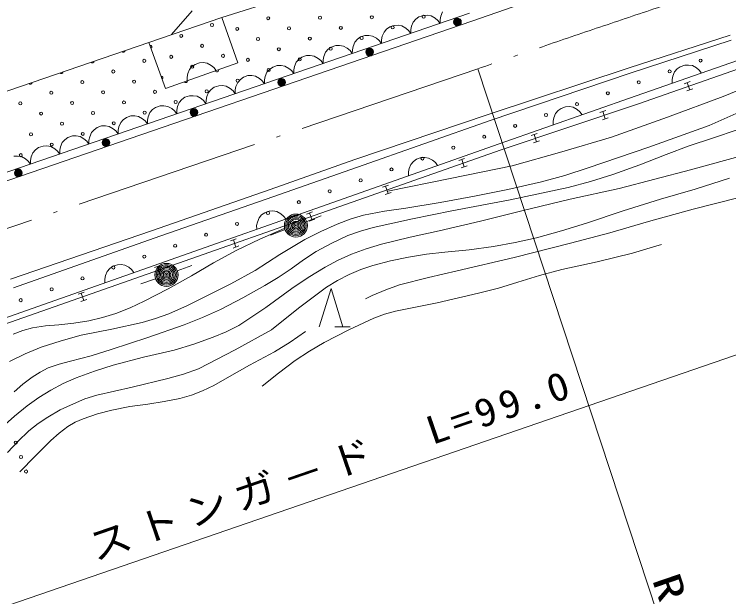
# Model space of a CAD drawing. Units: millimetres, scale not verified. Extents: x 40000 to 680000, y 20000 to 380000.
# Drawn here: x 113074 to 159321, y 237611 to 275342 of the extents above; entities that cross this region are included whole.
import ezdxf

# ---------------------------------------------------------------- set-up
doc = ezdxf.new("R2010")
doc.units = ezdxf.units.MM
doc.header["$LTSCALE"] = 1000
doc.linetypes.add('LONG_DASHED_DOTTED', pattern=[15.25, 12, -1.5, 0.25, -1.5])
for name, color, linetype, lineweight in [('S-BGD', 1, 'Continuous', 13), ('S-BGD-CRST', 6, 'Continuous', 13), ('S-BGD-HTXT', 3, 'LONG_DASHED_DOTTED', 13)]:
    doc.layers.add(name, color=color, linetype=linetype, lineweight=lineweight)
doc.styles.add('ＭＳ ゴシック', font='')
doc.styles.get('ＭＳ ゴシック').set_extended_font_data('MS Gothic')

msp = doc.modelspace()

# ---------------------------------------------------------------- linework, layer by layer
at = {"layer": 'S-BGD'}
for p, q in [((142702, 274906), (158072, 280254)), ((138937, 279056), (126516, 275140)), ((78128, 253262), (142533, 275404)), ((123258, 274021), (124597, 275568)), ((139565, 275273), (139271, 275172)), ((139812, 275279), (139565, 275273)), ((140059, 275237), (139812, 275279)), ((140315, 275092), (140059, 275237)), ((140685, 275219), (140639, 274997)), ((140798, 275491), (140685, 275219)), ((79290, 253104), (142702, 274906)), ((121783, 273514), (126516, 275140)), ((126516, 275140), (127545, 272197)), ((138904, 274839), (138790, 274568)), ((139073, 275025), (138904, 274839)), ((139271, 275172), (139073, 275025)), ((140492, 274946), (140315, 275092)), ((140638, 274753), (140492, 274946)), ((140639, 274997), (140638, 274753)), ((137179, 274373), (137009, 274188)), ((137377, 274521), (137179, 274373)), ((137670, 274622), (137377, 274521)), ((137917, 274627), (137670, 274622)), ((138165, 274585), (137917, 274627)), ((138421, 274441), (138165, 274585)), ((138598, 274295), (138421, 274441)), ((138744, 274102), (138598, 274295)), ((138745, 274345), (138744, 274102)), ((138790, 274568), (138745, 274345)), ((135482, 273870), (135284, 273722)), ((135776, 273971), (135482, 273870)), ((136023, 273976), (135776, 273971)), ((136271, 273934), (136023, 273976)), ((136527, 273789), (136271, 273934)), ((136704, 273644), (136527, 273789)), ((136896, 273916), (136851, 273694)), ((137009, 274188), (136896, 273916)), ((152868, 271876), (159405, 273986)), ((121783, 273514), (109652, 269358)), ((122853, 270530), (121783, 273514)), ((134129, 273325), (133882, 273319)), ((134376, 273283), (134129, 273325)), ((135115, 273537), (135002, 273265)), ((135284, 273722), (135115, 273537)), ((136850, 273450), (136704, 273644)), ((136851, 273694), (136850, 273450)), ((152943, 271517), (159487, 273668)), ((133221, 272886), (133108, 272614)), ((133390, 273071), (133221, 272886)), ((133588, 273219), (133390, 273071)), ((133882, 273319), (133588, 273219)), ((134633, 273138), (134376, 273283)), ((134810, 272992), (134633, 273138)), ((134956, 272799), (134810, 272992)), ((134957, 273043), (134956, 272799)), ((135002, 273265), (134957, 273043)), ((131496, 272420), (131327, 272234)), ((131694, 272567), (131496, 272420)), ((131988, 272668), (131694, 272567)), ((132235, 272674), (131988, 272668)), ((132482, 272632), (132235, 272674)), ((132738, 272487), (132482, 272632)), ((132916, 272341), (132738, 272487)), ((133108, 272614), (133062, 272392)), ((127545, 272197), (122853, 270530)), ((124409, 271767), (124576, 271954)), ((124576, 271954), (124774, 272098)), ((124774, 272098), (125066, 272202)), ((125066, 272202), (125311, 272215)), ((125311, 272215), (125558, 272175)), ((125558, 272175), (125816, 272033)), ((125816, 272033), (125994, 271890)), ((130093, 272017), (129800, 271916)), ((130340, 272022), (130093, 272017)), ((130588, 271980), (130340, 272022)), ((130844, 271836), (130588, 271980)), ((131214, 271963), (131168, 271740)), ((131327, 272234), (131214, 271963)), ((133061, 272148), (132916, 272341)), ((133062, 272392), (133061, 272148)), ((159883, 272345), (153335, 270065)), ((155989, 271799), (156188, 271942)), ((156188, 271942), (156481, 272044)), ((156481, 272044), (156726, 272055)), ((156726, 272055), (156973, 272014)), ((156973, 272014), (157230, 271871)), ((124255, 271272), (124303, 271496)), ((124303, 271496), (124409, 271767)), ((125994, 271890), (126142, 271698)), ((129432, 271583), (129319, 271311)), ((129602, 271769), (129432, 271583)), ((129800, 271916), (129602, 271769)), ((131021, 271690), (130844, 271836)), ((131167, 271497), (131021, 271690)), ((131168, 271740), (131167, 271497)), ((143758, 268843), (152868, 271876)), ((143881, 268464), (152943, 271517)), ((159963, 271804), (153477, 269545)), ((155714, 271343), (155821, 271613)), ((155821, 271613), (155989, 271799)), ((157230, 271871), (157407, 271726)), ((157407, 271726), (157553, 271534)), ((124257, 271029), (124255, 271272)), ((127707, 271117), (127538, 270932)), ((127906, 271265), (127707, 271117)), ((128199, 271366), (127906, 271265)), ((128446, 271371), (128199, 271366)), ((128694, 271329), (128446, 271371)), ((128950, 271184), (128694, 271329)), ((129127, 271039), (128950, 271184)), ((129273, 270845), (129127, 271039)), ((129274, 271089), (129273, 270845)), ((129319, 271311), (129274, 271089)), ((155665, 271119), (155714, 271343)), ((155665, 270876), (155665, 271119)), ((126011, 270614), (125813, 270466)), ((126305, 270715), (126011, 270614)), ((126552, 270720), (126305, 270715)), ((126799, 270678), (126552, 270720)), ((127056, 270533), (126799, 270678)), ((127425, 270660), (127380, 270438)), ((127538, 270932), (127425, 270660)), ((156448, 270844), (156828, 270977)), ((156802, 270438), (156638, 270910)), ((160964, 270832), (158964, 270021)), ((125644, 270281), (125531, 270009)), ((125813, 270466), (125644, 270281)), ((127233, 270388), (127056, 270533)), ((127379, 270194), (127233, 270388)), ((127380, 270438), (127379, 270194)), ((156992, 270504), (156612, 270372)), ((123750, 269629), (123637, 269358)), ((123919, 269815), (123750, 269629)), ((124117, 269962), (123919, 269815)), ((124411, 270063), (124117, 269962)), ((124658, 270069), (124411, 270063)), ((124905, 270027), (124658, 270069)), ((125161, 269882), (124905, 270027)), ((125339, 269736), (125161, 269882)), ((125484, 269543), (125339, 269736)), ((125485, 269787), (125484, 269543)), ((125531, 270009), (125485, 269787)), ((153335, 270065), (144453, 266949)), ((158964, 270021), (155354, 268669)), ((158049, 268144), (162460, 270082)), ((122025, 269164), (121855, 268978)), ((122223, 269311), (122025, 269164)), ((122516, 269412), (122223, 269311)), ((122763, 269418), (122516, 269412)), ((123011, 269376), (122763, 269418)), ((123267, 269231), (123011, 269376)), ((123444, 269085), (123267, 269231)), ((123637, 269358), (123591, 269135)), ((153477, 269545), (144581, 266570)), ((148273, 269100), (148471, 269243)), ((148471, 269243), (148764, 269346)), ((148764, 269346), (149009, 269358)), ((149009, 269358), (149256, 269317)), ((149256, 269317), (149513, 269174)), ((149513, 269174), (149691, 269030)), ((120622, 268761), (120329, 268660)), ((120869, 268766), (120622, 268761)), ((121117, 268724), (120869, 268766)), ((121373, 268579), (121117, 268724)), ((121742, 268706), (121697, 268484)), ((121855, 268978), (121742, 268706)), ((123590, 268892), (123444, 269085)), ((123591, 269135), (123590, 268892)), ((135125, 265924), (143758, 268843)), ((147998, 268643), (148105, 268914)), ((148105, 268914), (148273, 269100)), ((149691, 269030), (149838, 268838)), ((150983, 268975), (151364, 269102)), ((151332, 268564), (151174, 269038)), ((119961, 268327), (119848, 268055)), ((120130, 268512), (119961, 268327)), ((120329, 268660), (120130, 268512)), ((121550, 268434), (121373, 268579)), ((121696, 268240), (121550, 268434)), ((121697, 268484), (121696, 268240)), ((135297, 265434), (143881, 268464)), ((147950, 268419), (147998, 268643)), ((147950, 268176), (147950, 268419)), ((151523, 268628), (151141, 268500)), ((155354, 268669), (151724, 267373)), ((118236, 267861), (118067, 267676)), ((118434, 268009), (118236, 267861)), ((118728, 268110), (118434, 268009)), ((118975, 268115), (118728, 268110)), ((119222, 268073), (118975, 268115)), ((119479, 267928), (119222, 268073)), ((119656, 267783), (119479, 267928)), ((119802, 267589), (119656, 267783)), ((119803, 267833), (119802, 267589)), ((119848, 268055), (119803, 267833)), ((154149, 266739), (158049, 268144)), ((158266, 267326), (159924, 267875)), ((116540, 267357), (116342, 267210)), ((116834, 267458), (116540, 267357)), ((117081, 267464), (116834, 267458)), ((117328, 267422), (117081, 267464)), ((117584, 267277), (117328, 267422)), ((117954, 267404), (117908, 267182)), ((118067, 267676), (117954, 267404)), ((146535, 267487), (146916, 267615)), ((146884, 267077), (146726, 267551)), ((151724, 267373), (148526, 266426)), ((156764, 266818), (158266, 267326)), ((144453, 266949), (95300, 249614)), ((116173, 267025), (116060, 266753)), ((116342, 267210), (116173, 267025)), ((117762, 267131), (117584, 267277)), ((117908, 266938), (117762, 267131)), ((117908, 267182), (117908, 266938)), ((147075, 267141), (146693, 267013)), ((144581, 266570), (95320, 249227)), ((114448, 266559), (114278, 266373)), ((114646, 266706), (114448, 266559)), ((114939, 266807), (114646, 266706)), ((115186, 266813), (114939, 266807)), ((115434, 266771), (115186, 266813)), ((115690, 266626), (115434, 266771)), ((115867, 266480), (115690, 266626)), ((116013, 266287), (115867, 266480)), ((116014, 266531), (116013, 266287)), ((116060, 266753), (116014, 266531)), ((148526, 266426), (145300, 265534)), ((150219, 265388), (154149, 266739)), ((155283, 266254), (156764, 266818)), ((161440, 266519), (156846, 265255)), ((113292, 266161), (113045, 266156)), ((113540, 266119), (113292, 266161)), ((113796, 265974), (113540, 266119)), ((113973, 265829), (113796, 265974)), ((114165, 266101), (114120, 265879)), ((114278, 266373), (114165, 266101)), ((129648, 263994), (135125, 265924)), ((138915, 265807), (139113, 265951)), ((139113, 265951), (139406, 266054)), ((139406, 266054), (139651, 266066)), ((139651, 266066), (139898, 266026)), ((139898, 266026), (140155, 265884)), ((141845, 265872), (142225, 266006)), ((142201, 265467), (142035, 265939)), ((153566, 265578), (155283, 266254)), ((114119, 265635), (113973, 265829)), ((114120, 265879), (114119, 265635)), ((138641, 265350), (138747, 265621)), ((138747, 265621), (138915, 265807)), ((140155, 265884), (140333, 265740)), ((140333, 265740), (140480, 265548)), ((145300, 265534), (141288, 264698)), ((142391, 265534), (142011, 265400)), ((151823, 264956), (153566, 265578)), ((129805, 263520), (135297, 265434)), ((138593, 265126), (138641, 265350)), ((138594, 264883), (138593, 265126)), ((148708, 264904), (150219, 265388)), ((156846, 265255), (152229, 264048)), ((141288, 264698), (137259, 263892)), ((147192, 264481), (148708, 264904)), ((150382, 264506), (151823, 264956)), ((157144, 264014), (159373, 264719)), ((136919, 264138), (137299, 264271)), ((137275, 263733), (137109, 264205)), ((145032, 263994), (147192, 264481)), ((145165, 263332), (148934, 264116)), ((148934, 264116), (150382, 264506)), ((121953, 261310), (129648, 263994)), ((137465, 263800), (137085, 263666)), ((142867, 263569), (145032, 263994)), ((152229, 264048), (149067, 263357)), ((154900, 263367), (157144, 264014)), ((122121, 260829), (129805, 263520)), ((138417, 262792), (140642, 263150)), ((140642, 263150), (142867, 263569)), ((141388, 262609), (145165, 263332)), ((149067, 263357), (145920, 262608)), ((152499, 262617), (154900, 263367)), ((159909, 263455), (157013, 262715)), ((137036, 262587), (138417, 262792)), ((157013, 262715), (154124, 261914)), ((128917, 262154), (129085, 262340)), ((129085, 262340), (129283, 262484)), ((129283, 262484), (129575, 262587)), ((129575, 262587), (129820, 262599)), ((129820, 262599), (130068, 262559)), ((130068, 262559), (130325, 262417)), ((130325, 262417), (130503, 262273)), ((130503, 262273), (130650, 262081)), ((131993, 262403), (132372, 262537)), ((132002, 261925), (132935, 262286)), ((132349, 261999), (132183, 262470)), ((134817, 262062), (135674, 262325)), ((135674, 262325), (137036, 262587)), ((138844, 262100), (141388, 262609)), ((145920, 262608), (143261, 261930)), ((150112, 261810), (152499, 262617)), ((128763, 261659), (128811, 261883)), ((128811, 261883), (128917, 262154)), ((132538, 262065), (132159, 261932)), ((133978, 261741), (134817, 262062)), ((136315, 261534), (138844, 262100)), ((143261, 261930), (140586, 261310)), ((148504, 261307), (150112, 261810)), ((154124, 261914), (151618, 261191)), ((112824, 258188), (121953, 261310)), ((128764, 261416), (128763, 261659)), ((130540, 261465), (128977, 260782)), ((130601, 261389), (129666, 261033)), ((132911, 261273), (133978, 261741)), ((135477, 261297), (136315, 261534)), ((140586, 261310), (138708, 260913)), ((146878, 260863), (148504, 261307)), ((131878, 260755), (132911, 261273)), ((133627, 260517), (134671, 261007)), ((134671, 261007), (135477, 261297)), ((138708, 260913), (136836, 260456)), ((145494, 260549), (146878, 260863)), ((151618, 261191), (149089, 260523)), ((113021, 257622), (122121, 260829)), ((127067, 260669), (127446, 260803)), ((127423, 260264), (127256, 260736)), ((128977, 260782), (127428, 260040)), ((130259, 259772), (131878, 260755)), ((132606, 259969), (133627, 260517)), ((136836, 260456), (135862, 260156)), ((144100, 260295), (145494, 260549)), ((149089, 260523), (145429, 259596)), ((154031, 260138), (154966, 260428)), ((127428, 260040), (125971, 259249)), ((127612, 260331), (127233, 260197)), ((131787, 259437), (132606, 259969)), ((135862, 260156), (134907, 259799)), ((139758, 259796), (140938, 259930)), ((140938, 259930), (142520, 260082)), ((142520, 260082), (144100, 260295)), ((153093, 259860), (154031, 260138)), ((128677, 258742), (130259, 259772)), ((134907, 259799), (134041, 259410)), ((137436, 259363), (138600, 259605)), ((138600, 259605), (139758, 259796)), ((145429, 259596), (141747, 258727)), ((150808, 259301), (153093, 259860)), ((119254, 258873), (119452, 259017)), ((119452, 259017), (119745, 259120)), ((119745, 259120), (119990, 259133)), ((119990, 259133), (120237, 259093)), ((120237, 259093), (120494, 258950)), ((122141, 258935), (122520, 259068)), ((122496, 258530), (122330, 259002)), ((123628, 258724), (124564, 259076)), ((125971, 259249), (124540, 258404)), ((131002, 258855), (131787, 259437)), ((134041, 259410), (133201, 258965)), ((135508, 258801), (136284, 259061)), ((136284, 259061), (137436, 259363)), ((148508, 258802), (150808, 259301)), ((118980, 258416), (119086, 258687)), ((119086, 258687), (119254, 258873)), ((120494, 258950), (120672, 258806)), ((120672, 258806), (120819, 258614)), ((122686, 258597), (122307, 258463)), ((127083, 257879), (128677, 258742)), ((130162, 258281), (131002, 258855)), ((133201, 258965), (132108, 258300)), ((134753, 258484), (135508, 258801)), ((141747, 258727), (139880, 258296)), ((147082, 258424), (148508, 258802)), ((118932, 258192), (118980, 258416)), ((118933, 257949), (118932, 258192)), ((122219, 258210), (121276, 257875)), ((124540, 258404), (123025, 257550)), ((129299, 257764), (130162, 258281)), ((132108, 258300), (131039, 257580)), ((133279, 257661), (133997, 258097)), ((133997, 258097), (134753, 258484)), ((139880, 258296), (138019, 257805)), ((145679, 257991), (147082, 258424)), ((125457, 257068), (127083, 257879)), ((127870, 256963), (129299, 257764)), ((131479, 256309), (133279, 257661)), ((138019, 257805), (137127, 257491)), ((143125, 257266), (144409, 257600)), ((144409, 257600), (145679, 257991)), ((117214, 257200), (117594, 257334)), ((117570, 256796), (117404, 257267)), ((123025, 257550), (121481, 256748)), ((131039, 257580), (129347, 256352)), ((132813, 255088), (133576, 257582)), ((133576, 257582), (134338, 255088)), ((137127, 257491), (136243, 257116)), ((140447, 256655), (143125, 257266)), ((117760, 256862), (117380, 256729)), ((121481, 256748), (120575, 256330)), ((124278, 256476), (125457, 257068)), ((126414, 256216), (127870, 256963)), ((136024, 257018), (135805, 256918)), ((136243, 257116), (136024, 257018)), ((120575, 256330), (119637, 255963)), ((123076, 255939), (124278, 256476)), ((125250, 255691), (126414, 256216)), ((129347, 256352), (127620, 255175)), ((129715, 254908), (131479, 256309)), ((137749, 256102), (140447, 256655)), ((119637, 255963), (118777, 255698)), ((122224, 255628), (123076, 255939)), ((136356, 255661), (137037, 255908)), ((137037, 255908), (137749, 256102)), ((116928, 255328), (115949, 255224)), ((117901, 255492), (116928, 255328)), ((118777, 255698), (117901, 255492)), ((119388, 254934), (121362, 255377)), ((121362, 255377), (122224, 255628)), ((124061, 255221), (125250, 255691)), ((134731, 254895), (136356, 255661)), ((113620, 254855), (113006, 254622)), ((114251, 255030), (113620, 254855)), ((115098, 255157), (114251, 255030)), ((115949, 255224), (115098, 255157)), ((117412, 254553), (119388, 254934)), ((121712, 254397), (124061, 255221)), ((127620, 255175), (126797, 254771)), ((127378, 253614), (129715, 254908)), ((133142, 254079), (134731, 254895)), ((133820, 255088), (134820, 255088)), ((116108, 254192), (117412, 254553)), ((119346, 253632), (121712, 254397)), ((125938, 254418), (124688, 253971)), ((126797, 254771), (125938, 254418)), ((131920, 254788), (130935, 254104)), ((114819, 253773), (116108, 254192)), ((124688, 253971), (123422, 253583)), ((130935, 254104), (129910, 253467)), ((132184, 253524), (133142, 254079)), ((113782, 253339), (114819, 253773)), ((118044, 253221), (119346, 253632)), ((123422, 253583), (121437, 253123)), ((125008, 252372), (127378, 253614)), ((129910, 253467), (128294, 252613)), ((131256, 252916), (132184, 253524)), ((112766, 252848), (113782, 253339)), ((116719, 252866), (118044, 253221)), ((121437, 253123), (119468, 252605)), ((115277, 252431), (115983, 252675)), ((115983, 252675), (116719, 252866)), ((119468, 252605), (118258, 252224)), ((128294, 252613), (126708, 251705)), ((130170, 252103), (131256, 252916)), ((114234, 251844), (114742, 252165)), ((114742, 252165), (115277, 252431)), ((118258, 252224), (117069, 251787)), ((124022, 252027), (125008, 252372)), ((129127, 251247), (130170, 252103)), ((113628, 251387), (114234, 251844)), ((117069, 251787), (116240, 251418)), ((120715, 251178), (123013, 251739)), ((123013, 251739), (124022, 252027)), ((126708, 251705), (125997, 251299)), ((113072, 250892), (113628, 251387)), ((116240, 251418), (115436, 250994)), ((118410, 250678), (120715, 251178)), ((125997, 251299), (125248, 250942)), ((115436, 250994), (114653, 250512)), ((117644, 250424), (118410, 250678)), ((124538, 250673), (123800, 250459)), ((125248, 250942), (124538, 250673)), ((114653, 250512), (113904, 249980)), ((116898, 250113), (117644, 250424)), ((122774, 250247), (121727, 250093)), ((123800, 250459), (122774, 250247)), ((113904, 249980), (113080, 249315)), ((116050, 249707), (116898, 250113)), ((120562, 249928), (119397, 249703)), ((121727, 250093), (120562, 249928)), ((113080, 249315), (112288, 248596)), ((115242, 249253), (116050, 249707)), ((118459, 249451), (117527, 249137)), ((119397, 249703), (118459, 249451)), ((114023, 248355), (114615, 248829)), ((114615, 248829), (115242, 249253)), ((117017, 248909), (116537, 248628)), ((117527, 249137), (117017, 248909)), ((113305, 247676), (114023, 248355)), ((116537, 248628), (115971, 248204)), ((115971, 248204), (115431, 247724)), ((112638, 246963), (113305, 247676)), ((115431, 247724), (114418, 246725)), ((114418, 246725), (113429, 245701))]:
    msp.add_line(p, q, dxfattribs=at)
for centre, radius in [((129512, 275085), 99.5), ((132866, 275117), 99.5), ((136220, 275148), 99.5), ((139573, 275180), 99.5), ((125878, 274651), 99.5), ((141763, 274846), 249), ((141763, 274846), 220), ((141763, 274846), 191), ((141763, 274846), 161), ((141763, 274846), 132), ((141763, 274846), 97.5), ((141763, 274846), 67.5), ((141763, 274846), 38.8), ((141763, 274846), 7.5), ((127506, 274396), 99.5), ((130860, 274427), 99.5), ((134213, 274459), 99.5), ((137567, 274490), 99.5), ((123879, 273941), 99.5), ((128853, 273737), 99.5), ((132207, 273769), 99.5), ((135561, 273800), 99.5), ((125233, 273297), 99.5), ((130201, 273079), 99.5), ((133555, 273111), 99.5), ((136076, 272890), 249), ((136076, 272890), 220), ((136076, 272890), 191), ((136076, 272890), 161), ((136076, 272890), 132), ((136076, 272890), 97.5), ((136076, 272890), 67.5), ((136076, 272890), 38.8), ((136076, 272890), 7.5), ((121487, 272326), 99.5), ((123234, 272587), 99.5), ((126588, 272652), 99.5), ((128195, 272389), 99.5), ((131549, 272421), 99.5), ((157500, 272345), 99.5), ((124589, 271942), 99.5), ((119481, 271637), 99.5), ((129543, 271731), 99.5), ((155499, 271640), 99.5), ((117475, 270947), 99.5), ((120829, 270979), 99.5), ((127537, 271042), 99.5), ((130389, 270935), 249), ((130389, 270935), 220), ((130389, 270935), 191), ((130389, 270935), 161), ((130389, 270935), 132), ((130389, 270935), 97.5), ((153499, 270934), 99.5), ((130389, 270935), 67.5), ((130389, 270935), 38.8), ((130389, 270935), 7.5), ((115469, 270257), 99.5), ((118823, 270289), 99.5), ((122177, 270320), 99.5), ((125531, 270352), 99.5), ((151498, 270229), 99.5), ((113463, 269568), 99.5), ((116817, 269599), 99.5), ((120171, 269631), 99.5), ((123525, 269662), 99.5), ((124703, 268980), 249), ((124703, 268980), 220), ((124703, 268980), 191), ((149497, 269523), 99.5), ((114811, 268910), 99.5), ((118165, 268941), 99.5), ((121519, 268973), 99.5), ((124703, 268980), 161), ((124703, 268980), 132), ((124703, 268980), 97.5), ((124703, 268980), 67.5), ((124703, 268980), 38.8), ((124703, 268980), 7.5), ((147497, 268818), 99.5), ((116159, 268251), 99.5), ((119513, 268283), 99.5), ((145496, 268112), 99.5), ((114153, 267562), 99.5), ((117507, 267593), 99.5), ((143496, 267407), 99.5), ((115501, 266903), 99.5), ((119016, 267025), 249), ((119016, 267025), 220), ((119016, 267025), 191), ((119016, 267025), 161), ((119016, 267025), 132), ((119016, 267025), 97.5), ((119016, 267025), 67.5), ((119016, 267025), 38.8), ((119016, 267025), 7.5), ((141495, 266701), 99.5), ((113495, 266214), 99.5), ((139495, 265996), 99.5), ((113329, 265070), 249), ((113329, 265070), 220), ((113329, 265070), 191), ((113329, 265070), 161), ((113329, 265070), 132), ((113329, 265070), 97.5), ((113329, 265070), 67.5), ((113329, 265070), 38.8), ((113329, 265070), 7.5), ((137494, 265290), 99.5), ((135494, 264584), 99.5), ((133493, 263879), 99.5), ((131492, 263173), 99.5), ((129492, 262468), 99.5), ((131302, 261655), 746), ((131302, 261655), 660), ((131302, 261655), 574), ((127491, 261762), 99.5), ((131302, 261655), 484), ((131302, 261655), 398), ((131302, 261655), 292), ((131302, 261655), 202), ((131302, 261655), 116), ((131302, 261655), 22.5), ((125491, 261057), 99.5), ((123490, 260351), 99.5), ((121490, 259646), 99.5), ((119489, 258940), 99.5), ((122926, 258461), 746), ((122926, 258461), 660), ((122926, 258461), 574), ((122926, 258461), 484), ((122926, 258461), 398), ((122926, 258461), 292), ((122926, 258461), 202), ((122926, 258461), 116), ((117489, 258235), 99.5), ((122926, 258461), 22.5), ((115488, 257529), 99.5), ((113487, 256824), 99.5), ((113175, 247595), 99.5), ((113504, 246660), 99.5), ((113833, 245725), 99.5)]:
    msp.add_circle(centre, radius, dxfattribs=at)
for centre, start, end in [((121880, 273231), 292.3448, 107.113), ((120139, 272985), 217.6661, 0.1537), ((118133, 272295), 216.2518, 1.568), ((116127, 271605), 214.8484, 2.9714), ((126189, 271700), 191.3033, 27.8132), ((122590, 271232), 295.9946, 103.4632), ((124183, 271010), 203.8128, 15.3036), ((114121, 270916), 213.4547, 4.3651)]:
    msp.add_arc(centre, 99.5, start, end, dxfattribs=at)
at = {"layer": 'S-BGD-CRST'}
for p, q in [((157229, 228857), (143073, 271805)), ((85440, 227686), (180163, 260295))]:
    msp.add_line(p, q, dxfattribs=at)
at = {"layer": 'S-BGD-HTXT'}
msp.add_line((143073, 271805), (79990, 250384), dxfattribs=at)
msp.add_arc((559861, -933547), 1275376, 107.66046, 109.07443, dxfattribs=at)

# ---------------------------------------------------------------- texts
at = {"layer": 'S-BGD-CRST', "char_height": 1833, "attachment_point": 7, "style": 'ＭＳ ゴシック'}
for s, insert, rotation in [('\\T1.2;\\W1.1;ストンガ－ド\u3000L=99.0', (118315, 239810), 19), ('\\T1.24;\\W1.35;R=600', (154320, 238712), 288.9)]:
    msp.add_mtext(s, dxfattribs=dict(at, insert=insert, rotation=rotation))

doc.saveas('drawing.dxf')
